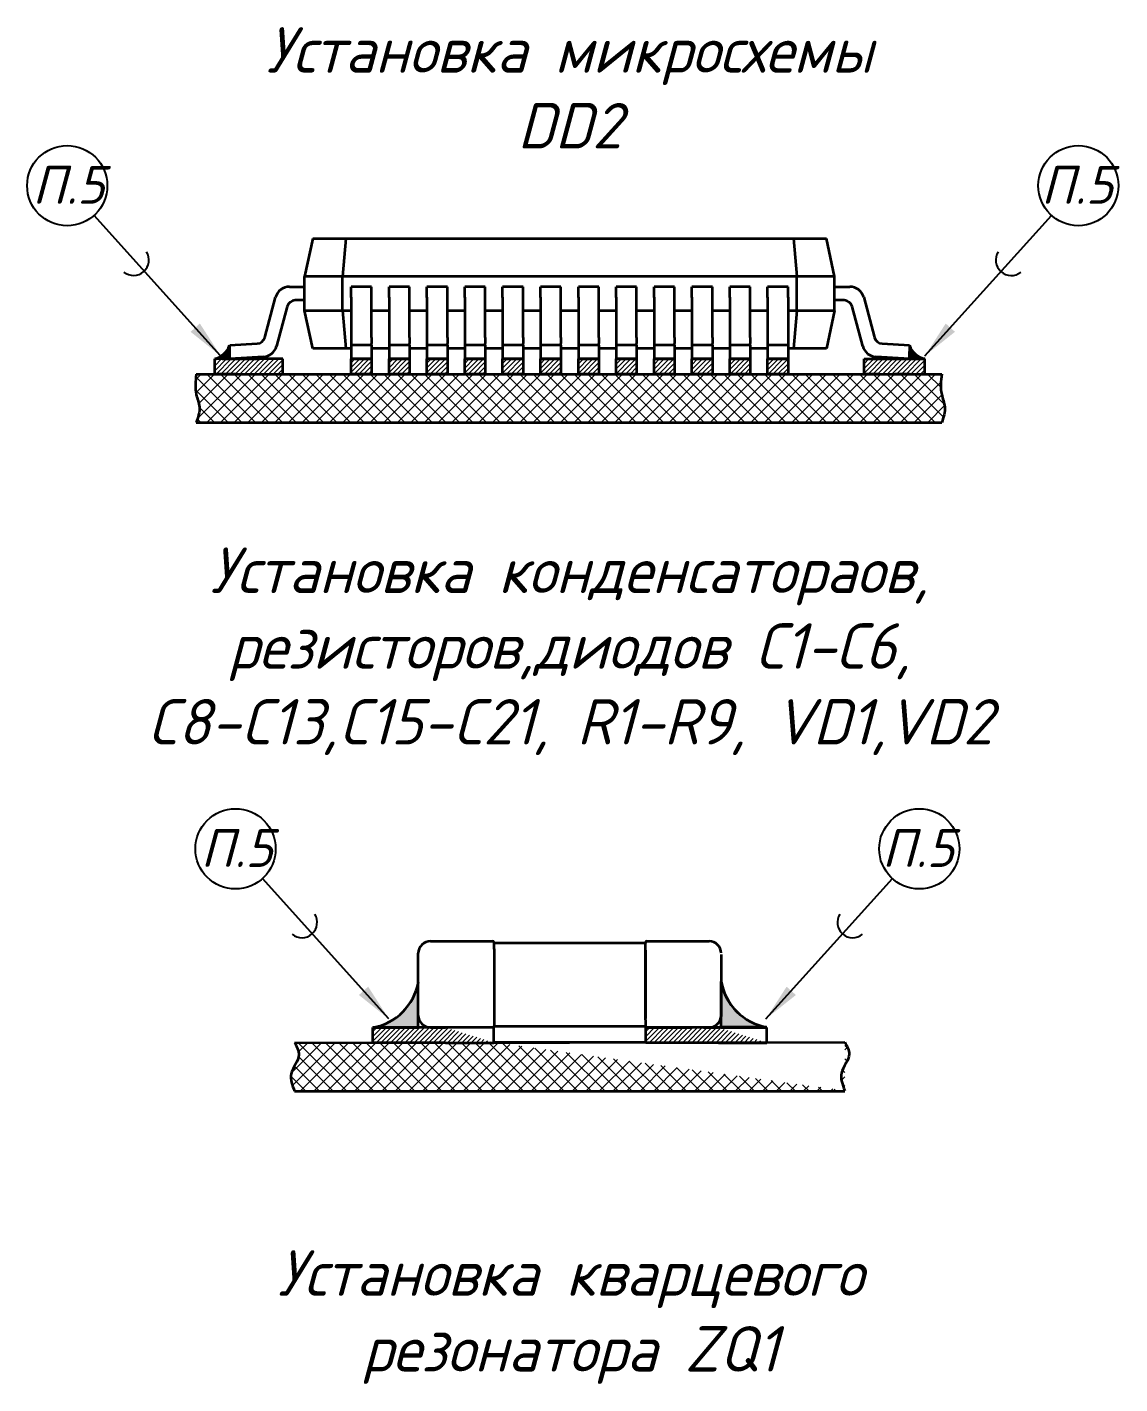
# Model space of a CAD drawing. Header units: inches. Extents: x -14 to 5184, y -66 to 1689.
# Drawn here: x 2901.1 to 2973.3, y 1062.1 to 1151.7 of the extents above; entities that cross this region are included whole.
import ezdxf

# ---------------------------------------------------------------- set-up
doc = ezdxf.new("R2010")
doc.units = ezdxf.units.IN
doc.header["$MEASUREMENT"] = 0
doc.layers.add('Текст', color=7, linetype='Continuous', lineweight=15)
doc.styles.add('GOST-3.5', font='ISOCPEUR.TTF', dxfattribs={"width": 0.8, "oblique": 15, "height": 3.5})
doc.styles.add('GOSTcomon', font='ISOCPEUI.TTF')
doc.styles.add('Standart 3.0', font='gost_b.ttf', dxfattribs={"oblique": 15, "height": 3})
doc.dimstyles.new('Copy of GOST-Angular', dxfattribs={"dimtxt": 5, "dimasz": 2.5, "dimexe": 1, "dimexo": 0, "dimgap": 1.5, "dimtad": 1, "dimtoh": 1, "dimdec": 1, "dimzin": 0, "dimdsep": 46, "dimtxsty": 'GOST-3.5', "dimcen": -3, "dimdle": 1.25, "dimadec": 0, "dimazin": 0, "dimtfac": 0.75, "dimtdec": 1, "dimtmove": 0, "dimatfit": 3, "dimfxl": 1, "dimtvp": 1.5, "dimtolj": 1, "dimtzin": 0, "dimarcsym": 0})
pattern_1 = [(45, (-852.2315569377597, -1187.709179925645), (-0.1571544821187102, 0.1571544821187102), [])]

msp = doc.modelspace()

# ---------------------------------------------------------------- hatches: boundary and pattern name
at = {"lineweight": 9, "transparency": 33554607}
h = msp.add_hatch(color=0, dxfattribs=at)
h.dxf.hatch_style = 1
edge = h.paths.add_edge_path()
edge.add_arc((2913.120069278111, 1131.198175396831), 1.42512788861132, 284.9574062027347, 340.5237811720811)
edge.add_line((2914.463651291481, 1130.723015558201), (2914.463651291481, 1129.821333739852))
edge.add_line((2914.463651291481, 1129.821333739852), (2913.487896072278, 1129.821333739853))
h = msp.add_hatch(color=0, dxfattribs=at)
h.dxf.hatch_style = 1
edge = h.paths.add_edge_path()
edge.add_arc((2960.700862936685, 1131.183898646959), 1.400114939054776, 199.218720002774, 256.7004676579404, ccw=False)
edge.add_line((2959.378777984399, 1130.723015558201), (2959.378777984399, 1129.821333739852))
edge.add_line((2959.378777984399, 1129.821333739852), (2960.378777984399, 1129.821333739853))
at = {"lineweight": 9, "transparency": 33554687}
h = msp.add_hatch(dxfattribs=at)
h.set_pattern_fill('ANSI31', color=0, scale=0.07)
h.set_pattern_definition(pattern_1)
h.paths.add_polyline_path([(2917.97877798439, 1129.821333739851), (2913.487896072277, 1129.821333739851), (2913.487896072277, 1128.821333739851), (2914.97877798439, 1128.821333739851), (2917.97877798439, 1128.821333739851)])
edge = h.paths.add_edge_path(flags=16)
edge.add_line((2913.97877798439, 1129.821333739851), (2914.97877798439, 1129.821333739851))
h = msp.add_hatch(dxfattribs=at)
h.set_pattern_fill('ANSI31', color=0, scale=0.07)
h.set_pattern_definition(pattern_1)
h.paths.add_polyline_path([(2922.503779387525, 1128.821333739851), (2922.503779387525, 1129.821333739851), (2923.853779387525, 1129.821333739851), (2923.853779387525, 1128.821333739851)])
h = msp.add_hatch(dxfattribs=at)
h.set_pattern_fill('ANSI31', color=0, scale=0.07)
h.set_pattern_definition(pattern_1)
h.paths.add_polyline_path([(2925.00218510045, 1128.821333739851), (2925.00218510045, 1129.821333739851), (2926.35218510045, 1129.821333739851), (2926.35218510045, 1128.821333739851)])
h = msp.add_hatch(dxfattribs=at)
h.set_pattern_fill('ANSI31', color=0, scale=0.07)
h.set_pattern_definition(pattern_1)
h.paths.add_polyline_path([(2927.503779387525, 1128.821333739851), (2927.503779387525, 1129.821333739851), (2928.853779387525, 1129.821333739851), (2928.853779387525, 1128.821333739851)])
h = msp.add_hatch(dxfattribs=at)
h.set_pattern_fill('ANSI31', color=0, scale=0.07)
h.set_pattern_definition(pattern_1)
h.paths.add_polyline_path([(2930.003779387525, 1128.821333739851), (2930.003779387525, 1129.821333739851), (2931.353779387525, 1129.821333739851), (2931.353779387525, 1128.821333739851)])
h = msp.add_hatch(dxfattribs=at)
h.set_pattern_fill('ANSI31', color=0, scale=0.07)
h.set_pattern_definition(pattern_1)
h.paths.add_polyline_path([(2932.503779387524, 1128.821333739851), (2932.503779387524, 1129.821333739851), (2933.853779387524, 1129.821333739851), (2933.853779387524, 1128.821333739851)])
h = msp.add_hatch(dxfattribs=at)
h.set_pattern_fill('ANSI31', color=0, scale=0.07)
h.set_pattern_definition(pattern_1)
h.paths.add_polyline_path([(2935.002185100449, 1128.821333739851), (2935.002185100449, 1129.821333739851), (2936.352185100449, 1129.821333739851), (2936.352185100449, 1128.821333739851)])
h = msp.add_hatch(dxfattribs=at)
h.set_pattern_fill('ANSI31', color=0, scale=0.07)
h.set_pattern_definition(pattern_1)
h.paths.add_polyline_path([(2937.503779387524, 1128.821333739851), (2937.503779387524, 1129.821333739851), (2938.853779387524, 1129.821333739851), (2938.853779387524, 1128.821333739851)])
h = msp.add_hatch(dxfattribs=at)
h.set_pattern_fill('ANSI31', color=0, scale=0.07)
h.set_pattern_definition(pattern_1)
h.paths.add_polyline_path([(2940.003779387524, 1128.821333739851), (2940.003779387524, 1129.821333739851), (2941.353779387524, 1129.821333739851), (2941.353779387524, 1128.821333739851)])
h = msp.add_hatch(dxfattribs=at)
h.set_pattern_fill('ANSI31', color=0, scale=0.07)
h.set_pattern_definition(pattern_1)
h.paths.add_polyline_path([(2942.503779387524, 1128.821333739851), (2942.503779387524, 1129.821333739851), (2943.853779387524, 1129.821333739851), (2943.853779387524, 1128.821333739851)])
h = msp.add_hatch(dxfattribs=at)
h.set_pattern_fill('ANSI31', color=0, scale=0.07)
h.set_pattern_definition(pattern_1)
h.paths.add_polyline_path([(2945.002185100449, 1128.821333739851), (2945.002185100449, 1129.821333739851), (2946.352185100449, 1129.821333739851), (2946.352185100449, 1128.821333739851)])
h = msp.add_hatch(dxfattribs=at)
h.set_pattern_fill('ANSI31', color=0, scale=0.07)
h.set_pattern_definition(pattern_1)
h.paths.add_polyline_path([(2947.503779387524, 1128.821333739851), (2947.503779387524, 1129.821333739851), (2948.853779387524, 1129.821333739851), (2948.853779387524, 1128.821333739851)])
h = msp.add_hatch(dxfattribs=at)
h.set_pattern_fill('ANSI31', color=0, scale=0.07)
h.set_pattern_definition(pattern_1)
h.paths.add_polyline_path([(2950.003779387524, 1128.821333739851), (2950.003779387524, 1129.821333739851), (2951.353779387524, 1129.821333739851), (2951.353779387524, 1128.821333739851)])
h = msp.add_hatch(dxfattribs=at)
h.set_pattern_fill('ANSI31', color=0, scale=0.07)
h.set_pattern_definition(pattern_1)
h.paths.add_polyline_path([(2956.378777984399, 1129.821333739851), (2957.378777984399, 1129.821333739851), (2960.378777984399, 1129.821333739851), (2960.378777984399, 1128.821333739851), (2957.378777984399, 1128.821333739851), (2956.378777984399, 1128.821333739851)])
at = {"lineweight": 9, "transparency": 33554607}
h = msp.add_hatch(dxfattribs=at)
h.set_pattern_fill('ANSI37', color=0, scale=0.2)
h.set_pattern_definition([(45, (-843.2113673345061, -1176.664838094789), (-0.4490128060534576, 0.4490128060534577), []), (135, (-843.2113673345061, -1176.664838094789), (-0.4490128060534577, -0.4490128060534576), [])])
edge = h.paths.add_edge_path()
edge.add_spline(control_points=[(2912.270013572679, 1128.821333739851), (2912.220861587632, 1128.36799326614), (2912.140453926424, 1127.62637424126), (2912.603686137284, 1126.587742642582), (2912.388354533394, 1125.964082200839), (2912.270013572679, 1125.621333739851)], knot_values=[0, 0, 0, 0, 1.346151153158644, 2.202166723337645, 3.246614946844562, 3.246614946844562, 3.246614946844562, 3.246614946844562], degree=3, periodic=0)
edge.add_line((2912.270013572679, 1125.621333739851), (2961.496590462374, 1125.621333739851))
edge.add_spline(control_points=[(2961.496590462374, 1125.621333739851), (2961.614931423089, 1125.96408220084), (2961.830263026979, 1126.587742642582), (2961.367030816119, 1127.62637424126), (2961.447438477327, 1128.367993266141), (2961.496590462374, 1128.821333739851)], knot_values=[0, 0, 0, 0, 1.044448223506918, 1.900463793685919, 3.246614946844562, 3.246614946844562, 3.246614946844562, 3.246614946844562], degree=3, periodic=0)
edge.add_line((2961.496590462373, 1128.821333739851), (2912.270013572679, 1128.821333739851))
h = msp.add_hatch(color=0, dxfattribs=at)
h.dxf.hatch_style = 1
edge = h.paths.add_edge_path()
edge.add_arc((2923.282967266686, 1089.329964680985), 3.715269698839507, 280.1818649510738, 349.8181350489775)
edge.add_line((2926.939727445185, 1088.673204502486), (2926.939727445185, 1085.673204502486))
edge.add_line((2926.939727445185, 1085.673204502486), (2923.939727445185, 1085.673204502486))
h = msp.add_hatch(color=0, dxfattribs=at)
h.dxf.hatch_style = 1
edge = h.paths.add_edge_path()
edge.add_arc((2950.58301043071, 1089.359254002869), 3.715269698839507, 190.1818649510225, 259.8181350489262, ccw=False)
edge.add_line((2946.926250252211, 1088.70249382437), (2946.926250252211, 1085.70249382437))
edge.add_line((2946.926250252211, 1085.70249382437), (2949.926250252211, 1085.70249382437))
h = msp.add_hatch(dxfattribs=at)
h.set_pattern_fill('ANSI31', color=0, scale=0.07)
h.set_pattern_definition([(45, (-833.4049102189238, -1173.312967332153), (-0.1571544821187102, 0.1571544821187102), [])])
h.paths.add_polyline_path([(2931.928878196415, 1085.673204502486), (2923.939727445188, 1085.673204502486), (2923.939727445188, 1084.673204502486), (2928.735235099976, 1084.673204502486), (2931.928878196415, 1084.673204502486)], flags=17)
edge = h.paths.add_edge_path(flags=0)
edge.add_line((2928.735235099976, 1084.673204502486), (2931.928878196415, 1084.673204502486))
edge = h.paths.add_edge_path(flags=0)
edge.add_line((2928.735235099976, 1084.673204502486), (2923.939727445188, 1084.673204502486))
edge = h.paths.add_edge_path(flags=0)
edge.add_line((2923.939727445188, 1084.673204502486), (2923.939727445188, 1085.673204502486))
edge = h.paths.add_edge_path(flags=0)
edge.add_line((2931.928878196415, 1085.673204502486), (2923.939727445188, 1085.673204502486))
edge = h.paths.add_edge_path(flags=0)
edge.add_line((2931.928878196415, 1084.673204502486), (2931.928878196415, 1085.673204502486))
h.paths.add_polyline_path([(2931.928878196415, 1085.673204502486), (2923.939727445188, 1085.673204502486)], flags=0)
edge = h.paths.add_edge_path(flags=17)
edge.add_line((2931.928878196415, 1085.673204502486), (2923.939727445188, 1085.673204502486))
edge.add_line((2931.928878196415, 1085.673204502486), (2923.939727445188, 1085.673204502486))
edge.add_line((2931.928878196415, 1085.673204502486), (2923.939727445188, 1085.673204502486))
edge.add_line((2931.928878196415, 1084.673204502486), (2931.928878196415, 1085.673204502486))
edge.add_line((2927.735235099976, 1085.673204502486), (2928.735235099976, 1085.673204502486))
at = {"lineweight": 9, "transparency": 33554687}
h = msp.add_hatch(dxfattribs=at)
h.set_pattern_fill('ANSI31', color=0, scale=0.07)
h.set_pattern_definition([(45, (-815.3822150575579, -1173.313912709502), (-0.1571544821187102, 0.1571544821187102), [])])
h.paths.add_polyline_path([(2949.951573357781, 1085.672259125137), (2941.962422606553, 1085.672259125137), (2941.962422606553, 1084.672259125137), (2946.757930261342, 1084.672259125137), (2949.951573357781, 1084.672259125137)], flags=17)
edge = h.paths.add_edge_path(flags=0)
edge.add_line((2946.757930261342, 1084.672259125137), (2949.951573357781, 1084.672259125137))
edge = h.paths.add_edge_path(flags=0)
edge.add_line((2946.757930261342, 1084.672259125137), (2941.962422606553, 1084.672259125137))
edge = h.paths.add_edge_path(flags=0)
edge.add_line((2941.962422606553, 1084.672259125137), (2941.962422606553, 1085.672259125137))
edge = h.paths.add_edge_path(flags=0)
edge.add_line((2949.951573357781, 1085.672259125137), (2941.962422606553, 1085.672259125137))
edge = h.paths.add_edge_path(flags=0)
edge.add_line((2949.951573357781, 1084.672259125137), (2949.951573357781, 1085.672259125137))
h.paths.add_polyline_path([(2949.951573357781, 1085.672259125137), (2941.962422606553, 1085.672259125137)], flags=0)
edge = h.paths.add_edge_path(flags=17)
edge.add_line((2949.951573357781, 1085.672259125137), (2941.962422606553, 1085.672259125137))
edge.add_line((2949.951573357781, 1085.672259125137), (2941.962422606553, 1085.672259125137))
edge.add_line((2949.951573357781, 1085.672259125137), (2941.962422606553, 1085.672259125137))
edge.add_line((2949.951573357781, 1084.672259125137), (2949.951573357781, 1085.672259125137))
edge.add_line((2945.757930261342, 1085.672259125137), (2946.757930261342, 1085.672259125137))
at = {"lineweight": 9, "transparency": 33554607}
h = msp.add_hatch(dxfattribs=at)
h.set_pattern_fill('ANSI37', color=0, scale=0.2)
h.set_pattern_definition([(45, (-933.2096802977876, -1221.778666260147), (-0.4490128060534576, 0.4490128060534577), []), (135, (-933.2096802977876, -1221.778666260147), (-0.4490128060534577, -0.4490128060534576), [])])
edge = h.paths.add_edge_path()
edge.add_line((2918.762963213081, 1084.667505574492), (2955.097966829145, 1084.707505574492))
edge.add_line((2941.930465021113, 1084.687505574492), (2931.930465021113, 1084.687505574492))
edge.add_spline(control_points=[(2918.762963213081, 1084.667505574492), (2918.912378878631, 1084.399392217855), (2919.298657369838, 1083.706249216463), (2918.282563820833, 1082.697819343901), (2918.61029774089, 1081.85848532089), (2918.762963213082, 1081.467505574492)], knot_values=[0, 0, 0, 0, 0.8504238229826812, 2.19856753319569, 3.374193401894372, 3.374193401894372, 3.374193401894372, 3.374193401894372], degree=3, periodic=0)
edge.add_line((2918.762963213081, 1081.467505574492), (2955.097966829145, 1081.467505574492))
edge.add_spline(control_points=[(2955.097966829145, 1084.707505574492), (2955.247382494694, 1084.439392217855), (2955.6336609859, 1083.746249216463), (2954.617567436897, 1082.737819343901), (2954.945301356953, 1081.89848532089), (2955.097966829145, 1081.507505574492)], knot_values=[0, 0, 0, 0, 0.8504238229823695, 2.198567533195379, 3.37419340189406, 3.37419340189406, 3.37419340189406, 3.37419340189406], degree=3, periodic=0)

# ---------------------------------------------------------------- linework, layer by layer
at = {"lineweight": 35, "transparency": 33554607}
for p, q in [((2919.960169450611, 1137.76818217449), (2919.428778084921, 1135.26818217449)), ((2919.960169450611, 1137.76818217449), (2922.148887955658, 1137.76818217449)), ((2922.148887955658, 1137.76818217449), (2921.928778522035, 1135.26818217449)), ((2922.148887955658, 1137.76818217449), (2951.708668902597, 1137.76818217449)), ((2951.708668902597, 1137.76818217449), (2953.89738664227, 1137.76818217449)), ((2951.708668902597, 1137.76818217449), (2951.928778522044, 1135.26818217449)), ((2954.42877808493, 1135.26818217449), (2953.89738664227, 1137.76818217449)), ((2919.428778084921, 1133.01818217449), (2919.428778084921, 1135.26818217449)), ((2921.928778522035, 1135.26818217449), (2919.428778084921, 1135.26818217449)), ((2921.928778522035, 1133.01818217449), (2921.928778522035, 1135.26818217449)), ((2951.928778522044, 1135.26818217449), (2921.928778522035, 1135.26818217449)), ((2951.928778522044, 1133.01818217449), (2951.928778522044, 1135.26818217449)), ((2954.42877808493, 1135.26818217449), (2951.928778522044, 1135.26818217449)), ((2954.42877808493, 1133.01818217449), (2954.42877808493, 1135.26818217449)), ((2918.425510983475, 1134.593182174491), (2919.428778084921, 1134.593182174491)), ((2923.853778697457, 1134.593182174491), (2922.503778697456, 1134.593182174491)), ((2922.503778857891, 1133.889242362883), (2922.503778697742, 1134.593180768856)), ((2923.853778857803, 1133.89111861979), (2923.853778697402, 1134.593182124286)), ((2926.353778697457, 1134.593182174491), (2925.003778697456, 1134.593182174491)), ((2925.003778857891, 1133.889242362883), (2925.003778697742, 1134.593180768856)), ((2926.353778857803, 1133.89111861979), (2926.353778697402, 1134.593182124286)), ((2928.853778697457, 1134.593182174491), (2927.503778697456, 1134.593182174491)), ((2927.503778857891, 1133.889242362883), (2927.503778697742, 1134.593180768856)), ((2928.853778857803, 1133.89111861979), (2928.853778697402, 1134.593182124286)), ((2931.353778697457, 1134.593182174491), (2930.003778697456, 1134.593182174491)), ((2930.003778857891, 1133.889242362883), (2930.003778697742, 1134.593180768856)), ((2931.353778857802, 1133.89111861979), (2931.353778697402, 1134.593182124286)), ((2933.853778697457, 1134.593182174491), (2932.503778697456, 1134.593182174491)), ((2932.503778857891, 1133.889242362882), (2932.503778697742, 1134.593180768856)), ((2933.853778857802, 1133.89111861979), (2933.853778697402, 1134.593182124286)), ((2936.353778697456, 1134.593182174491), (2935.003778697456, 1134.593182174491)), ((2935.003778857891, 1133.889242362882), (2935.003778697742, 1134.593180768856)), ((2936.353778857802, 1133.891118619583), (2936.353778697402, 1134.593182124286)), ((2938.853778697456, 1134.593182174491), (2937.503778697456, 1134.593182174491)), ((2937.503778857891, 1133.889242362879), (2937.503778697742, 1134.593180768856)), ((2938.853778857802, 1133.891118619988), (2938.853778697402, 1134.593182124285)), ((2941.353778697456, 1134.593182174491), (2940.003778697456, 1134.593182174491)), ((2940.003778857891, 1133.889242362888), (2940.003778697742, 1134.593180768856)), ((2941.353778857802, 1133.89111861979), (2941.353778697402, 1134.593182124286)), ((2943.853778697456, 1134.593182174491), (2942.503778697456, 1134.593182174491)), ((2942.503778857891, 1133.889242362882), (2942.503778697742, 1134.593180768856)), ((2943.853778857802, 1133.89111861979), (2943.853778697402, 1134.593182124286)), ((2946.353778697456, 1134.593182174491), (2945.003778697456, 1134.593182174491)), ((2945.003778857891, 1133.889242362882), (2945.003778697742, 1134.593180768856)), ((2946.353778857802, 1133.89111861979), (2946.353778697402, 1134.593182124286)), ((2948.853778697456, 1134.593182174491), (2947.503778697456, 1134.593182174491)), ((2947.503778857891, 1133.889242362861), (2947.503778697742, 1134.593180768855)), ((2948.853778857802, 1133.89111861979), (2948.853778697402, 1134.593182124286)), ((2951.353778697456, 1134.593182174491), (2950.003778697456, 1134.593182174491)), ((2950.003778857891, 1133.889242362882), (2950.003778697742, 1134.593180768856)), ((2951.353778857891, 1133.889242362883), (2951.353778697741, 1134.593180768856)), ((2954.42877808493, 1134.593182174491), (2955.432044985304, 1134.593182174491)), ((2916.792538131765, 1131.239712996025), (2917.50835490073, 1133.890820458866)), ((2919.428778084921, 1133.693182174491), (2918.808412939225, 1133.693182174491)), ((2922.503778857817, 1133.890820458866), (2922.503778982975, 1131.239712996015)), ((2923.853778982974, 1131.239712996015), (2923.853778857817, 1133.890820458866)), ((2925.003778857817, 1133.890820458866), (2925.003778982974, 1131.239712996015)), ((2926.353778982974, 1131.239712996015), (2926.353778857817, 1133.890820458866)), ((2927.503778857817, 1133.890820458866), (2927.503778982974, 1131.239712996015)), ((2928.853778982974, 1131.239712996015), (2928.853778857817, 1133.890820458866)), ((2930.003778857817, 1133.890820458866), (2930.003778982974, 1131.239712996015)), ((2931.353778982974, 1131.239712996015), (2931.353778857817, 1133.890820458866)), ((2932.503778857817, 1133.890820458866), (2932.503778982974, 1131.239712996015)), ((2933.853778982974, 1131.239712996015), (2933.853778857817, 1133.890820458866)), ((2935.003778857817, 1133.890820458866), (2935.003778982974, 1131.239712996015)), ((2936.353778982974, 1131.239712996015), (2936.353778857817, 1133.890820458866)), ((2937.503778857817, 1133.890820458866), (2937.503778982974, 1131.239712996015)), ((2938.853778982974, 1131.239712996015), (2938.853778857817, 1133.890820458866)), ((2940.003778857817, 1133.890820458866), (2940.003778982974, 1131.239712996015)), ((2941.353778982974, 1131.239712996015), (2941.353778857817, 1133.890820458866)), ((2942.503778857817, 1133.890820458866), (2942.503778982974, 1131.239712996015)), ((2943.853778982974, 1131.239712996015), (2943.853778857817, 1133.890820458866)), ((2945.003778857817, 1133.890820458866), (2945.003778982974, 1131.239712996015)), ((2946.353778982974, 1131.239712996015), (2946.353778857817, 1133.890820458866)), ((2947.503778857817, 1133.890820458866), (2947.503778982974, 1131.239712996015)), ((2948.853778982974, 1131.239712996015), (2948.853778857817, 1133.890820458866)), ((2950.003778857817, 1133.890820458866), (2950.003778982974, 1131.239712996015)), ((2951.353778857817, 1133.890820458866), (2951.353778982974, 1131.239712996015)), ((2955.049143029564, 1133.693182174491), (2954.42877808493, 1133.693182174491)), ((2956.349201068059, 1133.890820458851), (2957.065017837024, 1131.239712996015)), ((2918.27742783869, 1133.286551707551), (2917.56778409836, 1130.658306746665)), ((2919.428778084921, 1133.01818217449), (2921.928778522035, 1133.01818217449)), ((2919.960169450611, 1130.51818217449), (2919.428778084921, 1133.01818217449)), ((2921.928778522035, 1133.01818217449), (2922.503778899014, 1133.01818217449)), ((2921.928778522035, 1133.01818217449), (2922.148887955658, 1130.51818217449)), ((2923.853778899013, 1133.01818217449), (2925.003778899014, 1133.01818217449)), ((2926.353778899013, 1133.01818217449), (2927.503778899014, 1133.01818217449)), ((2928.853778899013, 1133.01818217449), (2930.003778899014, 1133.01818217449)), ((2931.353778899013, 1133.01818217449), (2932.503778899014, 1133.01818217449)), ((2933.853778899013, 1133.01818217449), (2935.003778899014, 1133.01818217449)), ((2936.353778899013, 1133.01818217449), (2937.503778899014, 1133.01818217449)), ((2938.853778899013, 1133.01818217449), (2940.003778899014, 1133.01818217449)), ((2941.353778899013, 1133.01818217449), (2942.503778899014, 1133.01818217449)), ((2943.853778899013, 1133.01818217449), (2945.003778899014, 1133.01818217449)), ((2946.353778899013, 1133.01818217449), (2947.503778899013, 1133.01818217449)), ((2948.853778899013, 1133.01818217449), (2950.003778899013, 1133.01818217449)), ((2951.353778899013, 1133.01818217449), (2951.928778522044, 1133.01818217449)), ((2951.928778522044, 1133.01818217449), (2951.708668902597, 1130.51818217449)), ((2951.928778522044, 1133.01818217449), (2954.42877808493, 1133.01818217449)), ((2954.42877808493, 1133.01818217449), (2953.89738664227, 1130.51818217449)), ((2956.289771870429, 1130.658306746665), (2955.580128130099, 1133.286551707551)), ((2914.47877798439, 1130.723015558201), (2916.295129727974, 1130.834108389955)), ((2914.47877798439, 1129.821333739851), (2914.47877798439, 1130.723015558201)), ((2922.503778982968, 1131.239849535879), (2922.50377906992, 1130.834117041863)), ((2922.503779069944, 1130.834108389955), (2922.503779387525, 1130.723015558201)), ((2923.853779387525, 1130.723015558201), (2922.503779387525, 1130.723015558201)), ((2922.503779387525, 1130.723015558201), (2922.503779387525, 1129.821333739851)), ((2923.853778982972, 1131.239750186609), (2923.853779069937, 1130.834110743015)), ((2923.853779387525, 1130.723015558201), (2923.853779069944, 1130.834108389955)), ((2923.853779387525, 1130.723015558201), (2923.853779387525, 1129.821333739851)), ((2925.003778982968, 1131.239849535879), (2925.003779069919, 1130.834117041863)), ((2925.003779069944, 1130.834108389955), (2925.003779387525, 1130.723015558201)), ((2926.353779387525, 1130.723015558201), (2925.003779387525, 1130.723015558201)), ((2925.003779387525, 1130.723015558201), (2925.003779387525, 1129.821333739851)), ((2926.353778982972, 1131.239750186609), (2926.353779069937, 1130.834110743015)), ((2926.353779387525, 1130.723015558201), (2926.353779069944, 1130.834108389955)), ((2926.353779387525, 1130.723015558201), (2926.353779387525, 1129.821333739851)), ((2927.503778982968, 1131.239849535879), (2927.503779069919, 1130.834117041863)), ((2927.503779069944, 1130.834108389955), (2927.503779387525, 1130.723015558201)), ((2928.853779387525, 1130.723015558201), (2927.503779387525, 1130.723015558201)), ((2927.503779387525, 1130.723015558201), (2927.503779387525, 1129.821333739851)), ((2928.853778982972, 1131.239750186609), (2928.853779069937, 1130.834110743015)), ((2928.853779387525, 1130.723015558201), (2928.853779069944, 1130.834108389955)), ((2928.853779387525, 1130.723015558201), (2928.853779387525, 1129.821333739851)), ((2930.003778982968, 1131.239849535879), (2930.003779069919, 1130.834117041863)), ((2930.003779069944, 1130.834108389955), (2930.003779387525, 1130.723015558201)), ((2931.353779387525, 1130.723015558201), (2930.003779387525, 1130.723015558201)), ((2930.003779387525, 1130.723015558201), (2930.003779387525, 1129.821333739851)), ((2931.353778982972, 1131.239750186609), (2931.353779069937, 1130.834110743015)), ((2931.353779387525, 1130.723015558201), (2931.353779069944, 1130.834108389955)), ((2931.353779387525, 1130.723015558201), (2931.353779387525, 1129.821333739851)), ((2932.503778982968, 1131.239849535879), (2932.503779069919, 1130.834117041863)), ((2932.503779069943, 1130.834108389955), (2932.503779387524, 1130.723015558201)), ((2933.853779387525, 1130.723015558201), (2932.503779387524, 1130.723015558201)), ((2932.503779387524, 1130.723015558201), (2932.503779387524, 1129.821333739851)), ((2933.853778982972, 1131.239750186609), (2933.853779069937, 1130.834110743015)), ((2933.853779387525, 1130.723015558201), (2933.853779069944, 1130.834108389955)), ((2933.853779387525, 1130.723015558201), (2933.853779387525, 1129.821333739851)), ((2935.003778982968, 1131.239849535879), (2935.003779069919, 1130.834117041863)), ((2935.003779069943, 1130.834108389955), (2935.003779387524, 1130.723015558201)), ((2936.353779387525, 1130.723015558201), (2935.003779387524, 1130.723015558201)), ((2935.003779387524, 1130.723015558201), (2935.003779387524, 1129.821333739851)), ((2936.353778982972, 1131.239750186815), (2936.353779069937, 1130.834110743028)), ((2936.353779387525, 1130.723015558201), (2936.353779069944, 1130.834108389955)), ((2936.353779387525, 1130.723015558201), (2936.353779387525, 1129.821333739851)), ((2937.503778982968, 1131.239849535948), (2937.503779069919, 1130.834117041868)), ((2937.503779069943, 1130.834108389955), (2937.503779387524, 1130.723015558201)), ((2938.853779387525, 1130.723015558201), (2937.503779387524, 1130.723015558201)), ((2937.503779387524, 1130.723015558201), (2937.503779387524, 1129.821333739851)), ((2938.853778982972, 1131.239750186609), (2938.853779069937, 1130.834110743015)), ((2938.853779387525, 1130.723015558201), (2938.853779069944, 1130.834108389955)), ((2938.853779387525, 1130.723015558201), (2938.853779387525, 1129.821333739851)), ((2940.003778982968, 1131.239849535879), (2940.003779069919, 1130.834117041863)), ((2940.003779069943, 1130.834108389955), (2940.003779387524, 1130.723015558201)), ((2941.353779387525, 1130.723015558201), (2940.003779387524, 1130.723015558201)), ((2940.003779387524, 1130.723015558201), (2940.003779387524, 1129.821333739851)), ((2941.353778982972, 1131.239750186609), (2941.353779069937, 1130.834110743015)), ((2941.353779387525, 1130.723015558201), (2941.353779069944, 1130.834108389955)), ((2941.353779387525, 1130.723015558201), (2941.353779387525, 1129.821333739851)), ((2942.503778982968, 1131.239849535879), (2942.503779069919, 1130.834117041863)), ((2942.503779069943, 1130.834108389955), (2942.503779387524, 1130.723015558201)), ((2943.853779387525, 1130.723015558201), (2942.503779387524, 1130.723015558201)), ((2942.503779387524, 1130.723015558201), (2942.503779387524, 1129.821333739851)), ((2943.853778982972, 1131.239750186609), (2943.853779069937, 1130.834110743015)), ((2943.853779387525, 1130.723015558201), (2943.853779069944, 1130.834108389955)), ((2943.853779387525, 1130.723015558201), (2943.853779387525, 1129.821333739851)), ((2945.003778982968, 1131.239849535879), (2945.003779069919, 1130.834117041863)), ((2945.003779069943, 1130.834108389955), (2945.003779387524, 1130.723015558201)), ((2946.353779387525, 1130.723015558201), (2945.003779387524, 1130.723015558201)), ((2945.003779387524, 1130.723015558201), (2945.003779387524, 1129.821333739851)), ((2946.353778982972, 1131.239750186609), (2946.353779069937, 1130.834110743015)), ((2946.353779387525, 1130.723015558201), (2946.353779069944, 1130.834108389955)), ((2946.353779387525, 1130.723015558201), (2946.353779387525, 1129.821333739851)), ((2947.503778982968, 1131.239849535879), (2947.503779069919, 1130.834117041863)), ((2947.503779069943, 1130.834108389955), (2947.503779387524, 1130.723015558201)), ((2948.853779387525, 1130.723015558201), (2947.503779387524, 1130.723015558201)), ((2947.503779387524, 1130.723015558201), (2947.503779387524, 1129.821333739851)), ((2948.853778982972, 1131.239750186609), (2948.853779069937, 1130.834110743015)), ((2948.853779387525, 1130.723015558201), (2948.853779069944, 1130.834108389955)), ((2948.853779387525, 1130.723015558201), (2948.853779387525, 1129.821333739851)), ((2950.003778982968, 1131.239849535879), (2950.003779069919, 1130.834117041863)), ((2950.003779069943, 1130.834108389955), (2950.003779387524, 1130.723015558201)), ((2951.353779387525, 1130.723015558201), (2950.003779387524, 1130.723015558201)), ((2950.003779387524, 1130.723015558201), (2950.003779387524, 1129.821333739851)), ((2951.353778982968, 1131.239849535879), (2951.353779069919, 1130.834117041863)), ((2951.353779069944, 1130.834108389955), (2951.353779387525, 1130.723015558201)), ((2951.353779387525, 1130.723015558201), (2951.353779387525, 1129.821333739851)), ((2957.562426240819, 1130.834108389955), (2959.378777984399, 1130.723015558201)), ((2959.378777984399, 1130.723015558201), (2959.378777984399, 1129.821333739851)), ((2916.708624128175, 1129.957716972537), (2914.47877798439, 1129.821333739851)), ((2914.97877798439, 1129.821333739851), (2916.47877798439, 1129.821333739851)), ((2917.97877798439, 1129.821333739851), (2914.97877798439, 1129.821333739851)), ((2922.148887955658, 1130.51818217449), (2919.960169450611, 1130.51818217449)), ((2922.503779387525, 1130.51818217449), (2922.148887955658, 1130.51818217449)), ((2923.853779387525, 1129.821333739851), (2922.503779387525, 1129.821333739851)), ((2925.003779387525, 1130.51818217449), (2923.853779387525, 1130.51818217449)), ((2926.35218510045, 1129.821333739851), (2925.00218510045, 1129.821333739851)), ((2926.353779387525, 1129.821333739851), (2925.003779387525, 1129.821333739851)), ((2927.503779387525, 1130.51818217449), (2926.353779387525, 1130.51818217449)), ((2928.853779387525, 1129.821333739851), (2927.503779387525, 1129.821333739851)), ((2928.853779387525, 1129.821333739851), (2927.503779387525, 1129.821333739851)), ((2930.003779387525, 1130.51818217449), (2928.853779387525, 1130.51818217449)), ((2931.353779387525, 1129.821333739851), (2930.003779387525, 1129.821333739851)), ((2931.353779387525, 1129.821333739851), (2930.003779387525, 1129.821333739851)), ((2932.503779387524, 1130.51818217449), (2931.353779387525, 1130.51818217449)), ((2933.853779387525, 1129.821333739851), (2932.503779387524, 1129.821333739851)), ((2933.853779387524, 1129.821333739851), (2932.503779387524, 1129.821333739851)), ((2935.003779387524, 1130.51818217449), (2933.853779387525, 1130.51818217449)), ((2936.352185100449, 1129.821333739851), (2935.002185100449, 1129.821333739851)), ((2936.353779387525, 1129.821333739851), (2935.003779387524, 1129.821333739851)), ((2936.353779387524, 1129.821333739851), (2935.003779387524, 1129.821333739851)), ((2937.503779387524, 1130.51818217449), (2936.353779387525, 1130.51818217449)), ((2938.853779387525, 1129.821333739851), (2937.503779387524, 1129.821333739851)), ((2938.853779387524, 1129.821333739851), (2937.503779387524, 1129.821333739851)), ((2938.853779387524, 1129.821333739851), (2937.503779387524, 1129.821333739851)), ((2940.003779387524, 1130.51818217449), (2938.853779387525, 1130.51818217449)), ((2941.353779387525, 1129.821333739851), (2940.003779387524, 1129.821333739851)), ((2941.353779387524, 1129.821333739851), (2940.003779387524, 1129.821333739851)), ((2941.353779387524, 1129.821333739851), (2940.003779387524, 1129.821333739851)), ((2942.503779387524, 1130.51818217449), (2941.353779387525, 1130.51818217449)), ((2943.853779387525, 1129.821333739851), (2942.503779387524, 1129.821333739851)), ((2943.853779387524, 1129.821333739851), (2942.503779387524, 1129.821333739851)), ((2945.003779387524, 1130.51818217449), (2943.853779387525, 1130.51818217449)), ((2946.352185100449, 1129.821333739851), (2945.002185100449, 1129.821333739851)), ((2946.353779387525, 1129.821333739851), (2945.003779387524, 1129.821333739851)), ((2946.353779387524, 1129.821333739851), (2945.003779387524, 1129.821333739851)), ((2947.503779387524, 1130.51818217449), (2946.353779387525, 1130.51818217449)), ((2948.853779387525, 1129.821333739851), (2947.503779387524, 1129.821333739851)), ((2948.853779387524, 1129.821333739851), (2947.503779387524, 1129.821333739851)), ((2948.853779387524, 1129.821333739851), (2947.503779387524, 1129.821333739851)), ((2950.003779387524, 1130.51818217449), (2948.853779387525, 1130.51818217449)), ((2951.353779387525, 1129.821333739851), (2950.003779387524, 1129.821333739851)), ((2951.353779387524, 1129.821333739851), (2950.003779387524, 1129.821333739851)), ((2951.353779387524, 1129.821333739851), (2950.003779387524, 1129.821333739851)), ((2951.708668902597, 1130.51818217449), (2951.353779387525, 1130.51818217449)), ((2953.89738664227, 1130.51818217449), (2951.708668902597, 1130.51818217449)), ((2956.378777984399, 1129.821333739851), (2959.378777984399, 1129.821333739851)), ((2959.378777984399, 1129.821333739851), (2957.148931840614, 1129.957716972537)), ((2960.378777984399, 1129.821333739851), (2957.378777984399, 1129.821333739851)), ((2959.378777984399, 1129.821333739851), (2957.878777984399, 1129.821333739851)), ((2959.378777984399, 1130.321333739852), (2959.378777984399, 1129.821333739852)), ((2959.378777984399, 1130.321333739852), (2959.378777984399, 1129.821333739852)), ((2927.735235099981, 1091.373204502488), (2931.83523509998, 1091.373204502488)), ((2931.935235082497, 1091.273204502488), (2941.935235082497, 1091.273204502488)), ((2931.935235169806, 1090.850543297691), (2931.935235103943, 1091.272562073841)), ((2941.935235169919, 1090.873204502488), (2941.935235099981, 1091.273204502488)), ((2942.035235099981, 1091.373204502488), (2946.13523509998, 1091.373204502488)), ((2926.935235047527, 1086.473204502488), (2926.935235047527, 1090.573204502488)), ((2931.935235169919, 1090.873204502488), (2931.935235169919, 1086.173204502487)), ((2931.935235169919, 1090.773204502488), (2931.935235169919, 1086.273204502488)), ((2941.935235169919, 1086.173204502487), (2941.935235169919, 1090.873204502488)), ((2941.935235169919, 1090.773204502488), (2941.935235169919, 1086.273204502488)), ((2946.935235047526, 1090.491485156178), (2946.935235047526, 1086.391485156177)), ((2931.935235169919, 1086.173204502487), (2931.935235099981, 1085.773204502488)), ((2941.935235169919, 1086.174293986071), (2941.935235100171, 1085.773205986208)), ((2923.939727445184, 1085.673204502486), (2926.939727445184, 1085.673204502486)), ((2926.939727445184, 1085.673204502486), (2924.939727445184, 1085.673204502486)), ((2931.83523509998, 1085.673204502487), (2927.735235099981, 1085.673204502487)), ((2931.935235082497, 1085.773204502488), (2941.935235082497, 1085.773204502488)), ((2941.96242260655, 1085.672259125137), (2944.96242260655, 1085.672259125137)), ((2946.13523509998, 1085.673204502487), (2942.035235099981, 1085.673204502487)), ((2944.96242260655, 1085.672259125137), (2942.96242260655, 1085.672259125137)), ((2949.857930261346, 1085.672259125138), (2945.757930261347, 1085.672259125138)), ((2949.926250252212, 1085.70249382437), (2946.926250252212, 1085.70249382437)), ((2946.926250252212, 1085.70249382437), (2948.926250252212, 1085.70249382437)), ((2941.930465021113, 1084.687505574492), (2931.930465021113, 1084.687505574492))]:
    msp.add_line(p, q, dxfattribs=at)
at = {"color": 0, "lineweight": 35, "transparency": 33554607}
for p, q in [((2917.97877798439, 1129.821333739851), (2913.487896072277, 1129.821333739853)), ((2913.487896072277, 1128.821333739851), (2913.487896072277, 1129.821333739851)), ((2913.97877798439, 1129.821333739851), (2914.97877798439, 1129.821333739851)), ((2917.97877798439, 1128.821333739851), (2917.97877798439, 1129.821333739851)), ((2922.503779387525, 1129.821333739851), (2923.853779387525, 1129.821333739851)), ((2922.503779387525, 1128.821333739851), (2922.503779387526, 1129.821333739851)), ((2923.853779387525, 1129.821333739851), (2923.853779387525, 1128.821333739851)), ((2925.00218510045, 1129.821333739851), (2926.35218510045, 1129.821333739851)), ((2925.00218510045, 1128.821333739851), (2925.002185100451, 1129.821333739851)), ((2926.35218510045, 1129.821333739851), (2926.35218510045, 1128.821333739851)), ((2927.503779387525, 1129.821333739851), (2928.853779387525, 1129.821333739851)), ((2927.503779387525, 1128.821333739851), (2927.503779387526, 1129.821333739851)), ((2928.853779387525, 1129.821333739851), (2928.853779387525, 1128.821333739851)), ((2930.003779387525, 1129.821333739851), (2931.353779387525, 1129.821333739851)), ((2930.003779387525, 1128.821333739851), (2930.003779387526, 1129.821333739851)), ((2931.353779387525, 1129.821333739851), (2931.353779387525, 1128.821333739851)), ((2932.503779387524, 1129.821333739851), (2933.853779387524, 1129.821333739851)), ((2932.503779387524, 1128.821333739851), (2932.503779387524, 1129.821333739851)), ((2933.853779387524, 1129.821333739851), (2933.853779387524, 1128.821333739851)), ((2935.002185100449, 1129.821333739851), (2936.352185100449, 1129.821333739851)), ((2935.002185100449, 1128.821333739851), (2935.002185100449, 1129.821333739851)), ((2936.352185100449, 1129.821333739851), (2936.352185100449, 1128.821333739851)), ((2937.503779387524, 1129.821333739851), (2938.853779387524, 1129.821333739851)), ((2937.503779387524, 1128.821333739851), (2937.503779387524, 1129.821333739851)), ((2938.853779387524, 1129.821333739851), (2938.853779387524, 1128.821333739851)), ((2940.003779387524, 1129.821333739851), (2941.353779387524, 1129.821333739851)), ((2940.003779387524, 1128.821333739851), (2940.003779387524, 1129.821333739851)), ((2941.353779387524, 1129.821333739851), (2941.353779387524, 1128.821333739851)), ((2942.503779387524, 1129.821333739851), (2943.853779387524, 1129.821333739851)), ((2942.503779387524, 1128.821333739851), (2942.503779387525, 1129.821333739851)), ((2943.853779387524, 1129.821333739851), (2943.853779387524, 1128.821333739851)), ((2945.002185100449, 1129.821333739851), (2946.352185100449, 1129.821333739851)), ((2945.002185100449, 1128.821333739851), (2945.00218510045, 1129.821333739851)), ((2946.352185100449, 1129.821333739851), (2946.352185100449, 1128.821333739851)), ((2947.503779387524, 1129.821333739851), (2948.853779387524, 1129.821333739851)), ((2947.503779387524, 1128.821333739851), (2947.503779387525, 1129.821333739851)), ((2948.853779387524, 1129.821333739851), (2948.853779387524, 1128.821333739851)), ((2950.003779387524, 1129.821333739851), (2951.353779387524, 1129.821333739851)), ((2950.003779387524, 1128.821333739851), (2950.003779387525, 1129.821333739851)), ((2951.353779387524, 1129.821333739851), (2951.353779387524, 1128.821333739851)), ((2956.378777984399, 1128.821333739851), (2956.378777984399, 1129.821333739851)), ((2956.378777984399, 1129.821333739851), (2957.378777984399, 1129.821333739851)), ((2960.378777984399, 1129.821333739851), (2957.378777984399, 1129.821333739851)), ((2959.378777984399, 1129.821333739852), (2959.3787779844, 1130.321333739852)), ((2959.378777984399, 1129.821333739851), (2960.378777984399, 1129.821333739851)), ((2959.378777984399, 1129.821333739852), (2960.378777984399, 1129.821333739852)), ((2960.378777984399, 1129.821333739852), (2959.378777984399, 1129.821333739852)), ((2960.291290559805, 1129.821333739852), (2959.378777984399, 1129.821333739852)), ((2959.378777984399, 1129.821333739852), (2959.378777984399, 1129.821333739852)), ((2960.378777984399, 1128.821333739851), (2960.378777984399, 1129.821333739851)), ((2912.270013572679, 1128.821333739851), (2961.496590462373, 1128.821333739851)), ((2914.97877798439, 1128.821333739851), (2913.487896072277, 1128.821333739851)), ((2914.97877798439, 1128.821333739851), (2917.97877798439, 1128.821333739851)), ((2923.853779387525, 1128.821333739851), (2922.503779387525, 1128.821333739851)), ((2926.35218510045, 1128.821333739851), (2925.00218510045, 1128.821333739851)), ((2928.853779387525, 1128.821333739851), (2927.503779387525, 1128.821333739851)), ((2931.353779387525, 1128.821333739851), (2930.003779387525, 1128.821333739851)), ((2933.853779387524, 1128.821333739851), (2932.503779387524, 1128.821333739851)), ((2936.352185100449, 1128.821333739851), (2935.002185100449, 1128.821333739851)), ((2938.853779387524, 1128.821333739851), (2937.503779387524, 1128.821333739851)), ((2941.353779387524, 1128.821333739851), (2940.003779387524, 1128.821333739851)), ((2943.853779387524, 1128.821333739851), (2942.503779387524, 1128.821333739851)), ((2946.352185100449, 1128.821333739851), (2945.002185100449, 1128.821333739851)), ((2948.853779387524, 1128.821333739851), (2947.503779387524, 1128.821333739851)), ((2951.353779387524, 1128.821333739851), (2950.003779387524, 1128.821333739851)), ((2957.378777984399, 1128.821333739851), (2956.378777984399, 1128.821333739851)), ((2957.378777984399, 1128.821333739851), (2960.378777984399, 1128.821333739851)), ((2959.406362548145, 1128.821333739851), (2958.406362548145, 1128.821333739851)), ((2912.270013572679, 1125.621333739851), (2961.496590462374, 1125.621333739851)), ((2926.935235047527, 1085.78421317068), (2926.935235047527, 1088.78421317068)), ((2946.935235047526, 1085.70249382437), (2946.935235047526, 1088.70249382437)), ((2926.939727445185, 1085.673204502486), (2923.939727445185, 1085.673204502486)), ((2931.928878196415, 1085.673204502486), (2923.939727445188, 1085.673204502486)), ((2923.939727445188, 1084.673204502486), (2923.939727445188, 1085.673204502486)), ((2927.735235099976, 1085.673204502486), (2928.735235099976, 1085.673204502486)), ((2931.928878196415, 1084.673204502486), (2931.928878196415, 1085.673204502486)), ((2944.962422606551, 1085.672259125137), (2941.962422606551, 1085.672259125137)), ((2949.951573357781, 1085.672259125137), (2941.962422606553, 1085.672259125137)), ((2941.962422606553, 1084.672259125137), (2941.962422606553, 1085.672259125137)), ((2945.757930261342, 1085.672259125137), (2946.757930261342, 1085.672259125137)), ((2946.926250252211, 1085.70249382437), (2949.926250252211, 1085.70249382437)), ((2946.933133232217, 1085.672259125138), (2949.933133232217, 1085.672259125138)), ((2949.951573357781, 1084.672259125137), (2949.951573357781, 1085.672259125137)), ((2918.762963213081, 1084.667505574492), (2955.097966829145, 1084.707505574492)), ((2928.735235099976, 1084.673204502486), (2923.939727445188, 1084.673204502486)), ((2928.735235099976, 1084.673204502486), (2931.928878196415, 1084.673204502486)), ((2946.757930261342, 1084.672259125137), (2941.962422606553, 1084.672259125137)), ((2946.757930261342, 1084.672259125137), (2949.951573357781, 1084.672259125137)), ((2918.762963213081, 1081.467505574492), (2955.097966829145, 1081.467505574492))]:
    msp.add_line(p, q, dxfattribs=at)
at = {"lineweight": 25, "ltscale": 2, "transparency": 33554607}
for centre in [(2903.749221961267, 1141.264800247909, 0.3435141723933475), (2970.523919233879, 1141.264800247909, 0.3435141723933475), (2914.863044246313, 1097.472889880034, 0.3435141723933475), (2960.01721019217, 1097.472889880034, 0.3435141723933475)]:
    msp.add_circle(centre, 2.646790835668071, dxfattribs=at)
at = {"color": 0, "lineweight": 25, "transparency": 33554607}
for centre, radius, start, end in [((2908.123207307681, 1136.354748348572, 0.3435141723933475), 1.01756418875901, 231.153255366622, 32.35110081344538), ((2966.091923086133, 1136.349258186565, 0.3435141723933475), 1.017564188758755, 147.6488991865222, 308.8467446333922), ((2919.236680535847, 1092.620671853701, 0.3435141723933475), 1.01756418875901, 231.153255366622, 32.35110081344538), ((2955.62957992961, 1092.620674266056, 0.3435141723933475), 1.01756418875901, 147.6489059619362, 308.8467514087775)]:
    msp.add_arc(centre, radius, start, end, dxfattribs=at)
at = {"lineweight": 35, "transparency": 33554607}
for centre, radius, start, end in [((2918.425510983475, 1133.64318217449), 0.9500000000000048, 90, 164.8900672495696), ((2955.432044985314, 1133.64318217449), 0.9500000000000064, 15.10993274953916, 90.00000000059926), ((2918.808412939225, 1133.14318217449), 0.5499999999999998, 90, 164.8900672494622), ((2955.049143029564, 1133.14318217449), 0.5500000000000005, 15.10993275053779, 90), ((2916.26155303123, 1131.383082529086), 0.5500000000000005, 273.5000000000877, 344.8900672494622), ((2916.650628015615, 1130.905945031036), 0.9500000000000028, 273.5000000001139, 344.8900672498667), ((2957.206927953174, 1130.905945031036), 0.9500000000000017, 195.1099327501333, 266.4999999998861), ((2957.596002937559, 1131.383082529086), 0.5499999999999982, 195.1099327515364, 266.5000000004342), ((2927.73523504752, 1090.573204502495), 0.79999999999318, 89.9999962428019, 179.9999962784974), ((2931.83523509998, 1091.273204502488), 0.1000000000000015, 0, 90), ((2942.035235099981, 1091.273204502488), 0.1000000000000015, 90, 180), ((2946.135235047534, 1090.573204502495), 0.7999999999931198, 359.9999962784974, 89.99999624376593), ((2927.735235047524, 1086.473204502484), 0.7999999999971241, 180.0000037215026, 270.0000037569115), ((2946.13523504753, 1086.473204502484), 0.7999999999971424, 270.0000037565206, 3.721502607464828e-06), ((2931.83523509998, 1085.773204502488), 0.1000000000000006, 270, 0), ((2942.035235099981, 1085.773204502488), 0.1000000000000006, 180, 270)]:
    msp.add_arc(centre, radius, start, end, dxfattribs=at)
at = {"color": 0, "lineweight": 35, "transparency": 33554607}
for centre, radius, start, end in [((2913.125261867925, 1131.192556234387), 1.418363386330223, 284.8133411182546, 340.667846256471), ((2960.696068488835, 1131.178581418916), 1.393841643274881, 199.0772037714671, 256.8419838892541), ((2923.282967266686, 1089.329964680985), 3.715269698839507, 280.1818649510738, 349.8181350489786), ((2950.58301043071, 1089.359254002869), 3.715269698839507, 190.1818649510214, 259.8181350489262), ((2950.591995226025, 1089.359254002869), 3.715269698839507, 190.1818649510214, 259.8181350489524)]:
    msp.add_arc(centre, radius, start, end, dxfattribs=at)
for points in [[(2912.270013572679, 1128.821333739851), (2912.270013572679, 1127.475182586692), (2912.478099490762, 1126.644843555281), (2912.270013572679, 1125.621333739851)], [(2961.496590462374, 1128.821333739851), (2961.496590462374, 1127.475182586692), (2961.704676380457, 1126.644843555282), (2961.496590462374, 1125.621333739851)], [(2918.762963213081, 1084.667505574492), (2919.054355829501, 1083.86856188324), (2918.540993651309, 1082.621986278878), (2918.762963213082, 1081.467505574492)], [(2955.097966829145, 1084.707505574492), (2955.389359445564, 1083.90856188324), (2954.875997267372, 1082.661986278878), (2955.097966829145, 1081.507505574492)]]:
    msp.add_spline(points, degree=3, dxfattribs=at)

# ---------------------------------------------------------------- texts
at = {"layer": 'Текст', "color": 0, "transparency": 33554687, "char_height": 3, "attachment_point": 8, "style": 'Standart 3.0'}
for s, width, gutter_width, heights, insert in [('\\pxqc;{\\fGOST type B|b0|i0|c204|p0;Установка микросхемы \\P}DD2', 47.88406228507893, 13, [8.231127685840713], (2936.928778429128, 1143.723898871577)), ('\\pxqc;{\\fGOST type B|b0|i0|c204|p0;Установка конденсатораов}, {\\fGOST type B|b0|i0|c204|p0;резисторов},{\\fGOST type B|b0|i0|c204|p0;диодов С1-С6},{\\fGOST type B|b0|i0|c204|p0;\\P}C8-C13,C15-C21{\\fGOST type B|b0|i0|c204|p0;,} R1-R9{\\fGOST type B|b0|i0|c204|p0;,} VD1,VD2', 76.2700381677937, 0, [17.26219609170477], (2936.930465003627, 1103.665878466717)), ('\\pxqc;{\\fGOST type B|b0|i0|c204|p0;Установка кварцевого }\\P{\\fGOST type B|b0|i0|c204|p0;резонатора }ZQ1', 63.05975895048368, 13, [11.21747572802117], (2936.981950624025, 1062.143664292917))]:
    msp.add_mtext_dynamic_manual_height_columns(s, width=width, gutter_width=gutter_width, heights=heights, dxfattribs=dict(at, insert=insert))
at = {"layer": 'Текст', "transparency": 33554607, "char_height": 2.5, "style": 'GOSTcomon'}
for insert, attachment_point in [((2901.446112062386, 1142.56909565979, 0.3435141723933475), 1), ((2972.827029132759, 1142.56909565979, 0.3435141723933475), 3), ((2912.559934347432, 1098.777185291916, 0.3435141723933475), 1), ((2962.32032009105, 1098.777185291916, 0.3435141723933475), 3)]:
    msp.add_mtext_dynamic_manual_height_columns('{\\fISOCPEUR|b0|i1|c204|p0;П.5}', width=14.42285187789093, gutter_width=1, heights=[0], dxfattribs=dict(at, insert=insert, attachment_point=attachment_point))

# ---------------------------------------------------------------- leaders
at = {"lineweight": 25, "ltscale": 2, "transparency": 33554607}
for points in [[(2913.878136961269, 1130.030786034331, 0.3435141723933475), (2905.521600335252, 1139.299049341205, 0.3435141723933475)], [(2960.395004233876, 1130.030786034331, 0.3435141723933475), (2968.751540859894, 1139.299049341205, 0.3435141723933475)], [(2924.991959246315, 1086.238875666457, 0.3435141723933475), (2916.635422620298, 1095.50713897333, 0.3435141723933475)], [(2949.888295192167, 1086.238875666457, 0.3435141723933475), (2958.244831818185, 1095.50713897333, 0.3435141723933475)]]:
    msp.add_leader(points, dimstyle='Copy of GOST-Angular', override={"dimgap": 1.5, "dimtad": 0}, dxfattribs=at)

doc.saveas('drawing.dxf')
